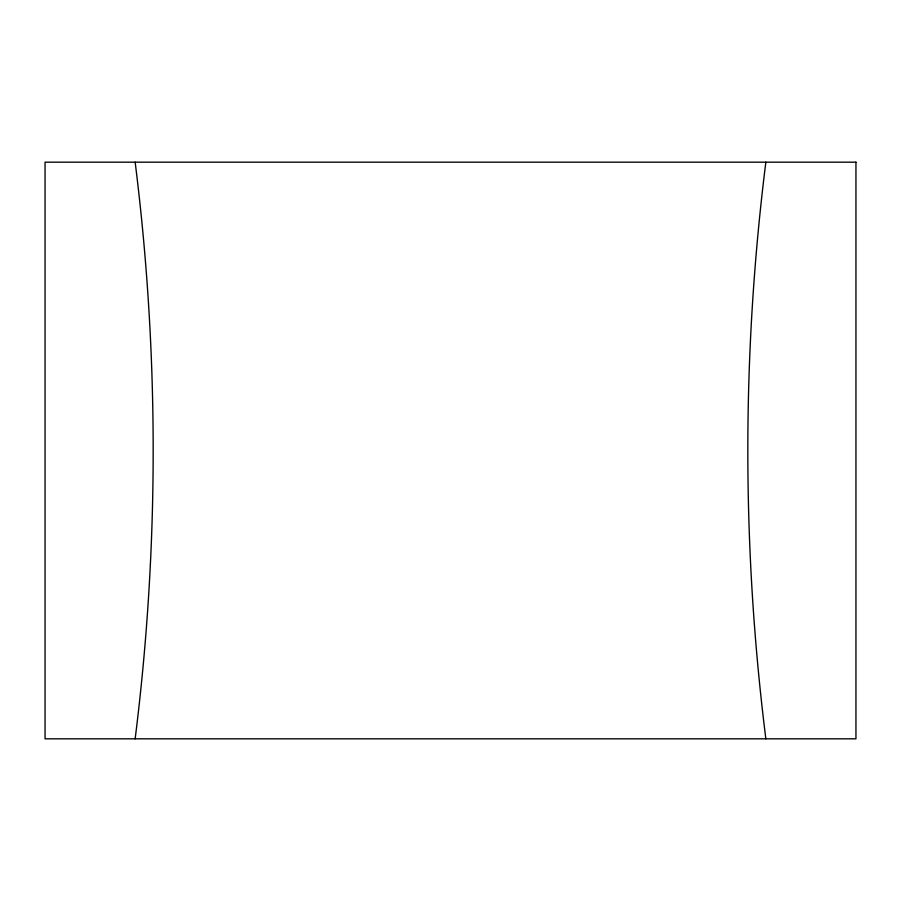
<?xml version="1.0" encoding="UTF-8"?>
<svg xmlns="http://www.w3.org/2000/svg" width="901" height="901" viewBox="0 0 901 901"><rect width="100%" height="100%" fill="white"/><g stroke="black" fill="none" stroke-linecap="round" stroke-linejoin="round"><path stroke-width="1.35" d="M135.15 162.18A2315.57 2315.57 0 0 1 135.15 738.82M765.85 738.82A2315.57 2315.57 0 0 1 765.85 162.18M855.95 162.18L45.05 162.18L45.05 738.82L855.95 738.82L855.95 162.18"/></g></svg>
